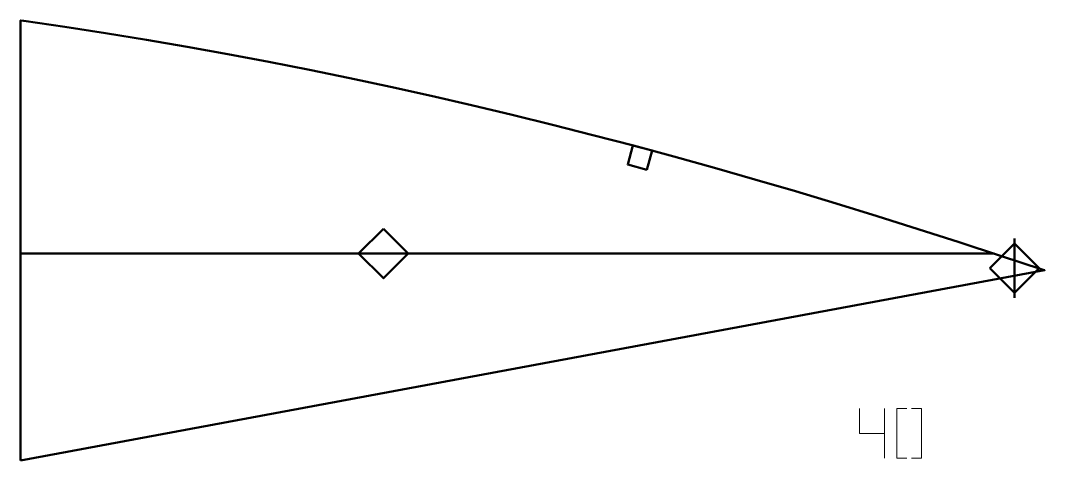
# Model space of a CAD drawing. Header units: metres. Extents: x 424 to 630, y 158 to 247.
import ezdxf

# ---------------------------------------------------------------- set-up
doc = ezdxf.new("R2010")
doc.units = ezdxf.units.M
doc.layers.add('Layer', color=1, linetype='Continuous', lineweight=50)
doc.layers.add('NumLabel', color=1, linetype='Continuous', lineweight=15)

msp = doc.modelspace()

# ---------------------------------------------------------------- linework, layer by layer
at = {"layer": 'Layer', "color": 7}
for p, q in [((624.29, 191.07), (624.29, 203.07)), ((423.55, 200), (620.19, 200)), ((490.84, 200), (502.84, 200)), ((624.29, 195.5), (624.29, 198.64))]:
    msp.add_line(p, q, dxfattribs=at)
at = {"layer": 'Layer'}
for points in [[(423.55, 158.16), (630.35, 196.63), (630.35, 196.63), (629.89, 196.78), (621.49, 199.57), (613.14, 202.3), (604.83, 204.97), (596.55, 207.58), (588.3, 210.12), (580.08, 212.59), (571.87, 215), (563.68, 217.34), (555.5, 219.62), (547.33, 221.83), (539.16, 223.97), (530.99, 226.05), (522.82, 228.06), (514.64, 230.01), (506.46, 231.89), (498.27, 233.7), (490.08, 235.45), (481.88, 237.13), (473.67, 238.74), (465.45, 240.29), (457.22, 241.77), (448.99, 243.19), (440.74, 244.54), (432.49, 245.82), (424.22, 247.03), (423.55, 247.13), (423.55, 158.16)], [(550.03, 216.96), (546.17, 218), (547.21, 221.86), (551.08, 220.82), (550.03, 216.96)], [(496.84, 205), (501.84, 200), (496.84, 195), (491.84, 200), (496.84, 205)], [(619.29, 197.07), (624.29, 202.07), (629.29, 197.07), (624.29, 192.07), (619.29, 197.07)]]:
    msp.add_lwpolyline(points, close=True, dxfattribs=at)
at = {"layer": 'NumLabel', "color": 1}
for points in [[(593.01, 168.65), (593.01, 163.65), (598.01, 163.65), (598.01, 168.65), (598.01, 158.65)], [(602.51, 168.65), (600.51, 168.65), (600.51, 158.65), (602.51, 158.65)], [(603.51, 158.65), (605.51, 158.65), (605.51, 168.65), (603.51, 168.65)]]:
    msp.add_lwpolyline(points, dxfattribs=at)

doc.saveas('drawing.dxf')
